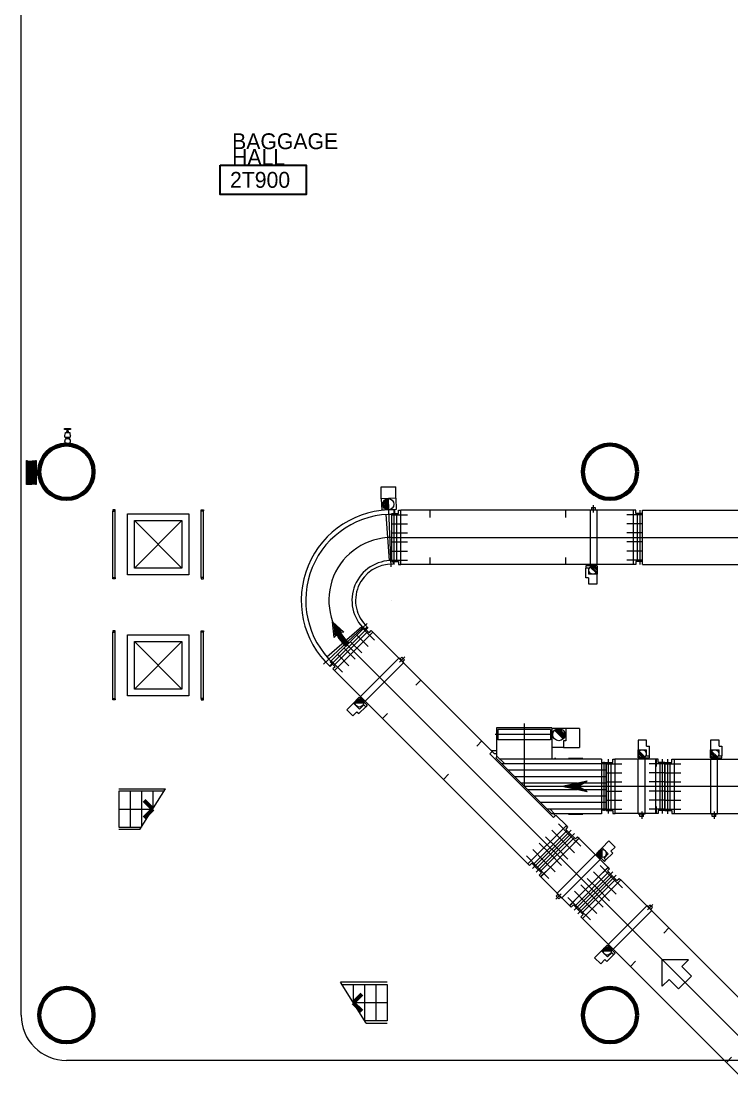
# Model space of a CAD drawing. Header units: metres. Extents: x 1807 to 3745, y 842 to 1968.
# Drawn here: x 3449 to 3464.69, y 1402.55 to 1425.95 of the extents above; entities that cross this region are included whole.
import ezdxf
from ezdxf.enums import TextEntityAlignment as Align

# ---------------------------------------------------------------- set-up
doc = ezdxf.new("R2010")
doc.units = ezdxf.units.M
doc.header["$MEASUREMENT"] = 0
doc.linetypes.add('DGN1', pattern=[7.299439, 0, -7.299439])
for name, color, linetype, lineweight in [('Level 1', 7, 'Continuous', 0), ('Level 31', 7, 'Continuous', 0), ('Level 33', 7, 'Continuous', 0), ('TRIRIGA DOOR BOX', 7, 'Continuous', 0)]:
    doc.layers.add(name, color=color, linetype=linetype, lineweight=lineweight)
doc.styles.add('Style-CHAR_FAST_FONT', font='CHAR_FAST_FONT.shx', dxfattribs={"height": 0.2})

msp = doc.modelspace()

# ---------------------------------------------------------------- linework, layer by layer
at = {"layer": 'Level 1', "color": 7, "linetype": 'Continuous', "lineweight": 0}
for p, q in [((3449, 1404), (3449, 1440)), ((3449.956, 1416.934), (3449.956, 1416.954)), ((3449.956, 1416.954), (3450.091, 1416.954)), ((3450.091, 1416.934), (3449.956, 1416.934)), ((3449.976, 1416.857), (3449.976, 1416.867)), ((3449.976, 1416.867), (3450.071, 1416.867)), ((3450.071, 1416.857), (3449.976, 1416.857)), ((3450.001, 1416.867), (3450.001, 1416.876)), ((3450.046, 1416.867), (3450.001, 1416.867)), ((3450.016, 1416.899), (3450.012, 1416.899)), ((3450.013, 1416.879), (3450.013, 1416.867)), ((3450.016, 1416.899), (3450.016, 1416.934)), ((3450.016, 1416.934), (3450.031, 1416.934)), ((3450.031, 1416.899), (3450.016, 1416.899)), ((3450.031, 1416.934), (3450.031, 1416.899)), ((3450.036, 1416.899), (3450.031, 1416.899)), ((3450.034, 1416.879), (3450.034, 1416.867)), ((3450.046, 1416.879), (3450.046, 1416.867)), ((3450.071, 1416.867), (3450.071, 1416.857)), ((3450.091, 1416.954), (3450.091, 1416.934)), ((3449.976, 1416.757), (3449.976, 1416.742)), ((3449.985, 1416.739), (3449.985, 1416.723)), ((3450.005, 1416.757), (3450.005, 1416.742)), ((3450.042, 1416.757), (3450.042, 1416.742)), ((3450.062, 1416.723), (3450.062, 1416.739)), ((3450.07, 1416.742), (3450.071, 1416.742)), ((3450.071, 1416.742), (3450.071, 1416.757)), ((3449.13, 1415.736), (3449.13, 1416.226)), ((3449.149, 1415.736), (3449.149, 1416.226)), ((3449.167, 1415.736), (3449.167, 1416.226)), ((3449.186, 1415.736), (3449.186, 1416.226)), ((3449.204, 1415.736), (3449.204, 1416.226)), ((3449.223, 1415.736), (3449.223, 1416.226)), ((3449.241, 1415.739), (3449.241, 1416.226)), ((3449.241, 1415.739), (3449.241, 1416.226)), ((3449.26, 1415.736), (3449.26, 1416.226)), ((3449.278, 1415.736), (3449.278, 1416.226)), ((3449.297, 1415.736), (3449.297, 1416.226)), ((3449.316, 1415.736), (3449.316, 1416.226)), ((3457.271, 1415.416), (3456.951, 1415.402)), ((3457.271, 1415.416), (3457.282, 1415.166)), ((3456.951, 1415.402), (3456.962, 1415.152)), ((3457.003, 1415.354), (3457.009, 1415.204)), ((3457.027, 1415.38), (3457.036, 1415.18)), ((3457.051, 1415.396), (3457.061, 1415.167)), ((3457.076, 1415.405), (3457.087, 1415.16)), ((3457.101, 1415.408), (3457.112, 1415.159)), ((3461.595, 1415.21), (3461.675, 1415.21)), ((3461.595, 1415.21), (3461.595, 1415.16)), ((3461.675, 1415.21), (3461.675, 1415.16)), ((3457.282, 1415.166), (3456.962, 1415.152)), ((3457.183, 1414.02), (3457.183, 1415.08)), ((3457.183, 1415.08), (3457.333, 1415.08)), ((3457.183, 1414.04), (3457.183, 1415.06)), ((3457.183, 1415.05), (3457.533, 1415.05)), ((3457.253, 1415.059), (3457.253, 1415.159)), ((3457.333, 1415.15), (3457.383, 1415.15)), ((3457.333, 1415.08), (3457.333, 1415.15)), ((3462.52, 1415.15), (3457.383, 1415.15)), ((3458.02, 1415.15), (3458.02, 1414.99)), ((3461.02, 1415.15), (3461.02, 1414.99)), ((3461.56, 1415.16), (3461.71, 1415.16)), ((3462.72, 1415.05), (3462.37, 1415.05)), ((3462.57, 1415.15), (3462.52, 1415.15)), ((3462.57, 1415.08), (3462.57, 1415.15)), ((3462.72, 1415.08), (3462.57, 1415.08)), ((3462.72, 1413.95), (3462.72, 1415.15)), ((3462.72, 1415.15), (3473.72, 1415.15)), ((3462.72, 1414.02), (3462.72, 1415.08)), ((3451.5, 1413.875), (3452.55, 1414.925)), ((3452.55, 1413.875), (3451.5, 1414.925)), ((3457.183, 1414.85), (3457.533, 1414.85)), ((3462.72, 1414.85), (3462.37, 1414.85)), ((3457.182, 1414.551), (3457.184, 1414.549)), ((3457.184, 1414.551), (3457.182, 1414.549)), ((3457.182, 1414.549), (3457.184, 1414.551)), ((3457.182, 1414.551), (3457.184, 1414.549)), ((3457.183, 1414.65), (3457.533, 1414.65)), ((3457.382, 1414.549), (3457.384, 1414.551)), ((3457.382, 1414.551), (3457.384, 1414.549)), ((3457.921, 1414.551), (3457.919, 1414.549)), ((3457.921, 1414.549), (3457.919, 1414.551)), ((3458.021, 1414.551), (3458.019, 1414.549)), ((3458.021, 1414.549), (3458.019, 1414.551)), ((3460.921, 1414.551), (3460.919, 1414.549)), ((3460.921, 1414.549), (3460.919, 1414.551)), ((3461.021, 1414.551), (3461.019, 1414.549)), ((3461.021, 1414.549), (3461.019, 1414.551)), ((3461.021, 1414.549), (3461.019, 1414.551)), ((3461.021, 1414.551), (3461.019, 1414.549)), ((3462.72, 1414.65), (3462.37, 1414.65)), ((3462.521, 1414.549), (3462.519, 1414.551)), ((3462.521, 1414.551), (3462.519, 1414.549)), ((3462.521, 1414.549), (3462.519, 1414.551)), ((3462.521, 1414.551), (3462.519, 1414.549)), ((3462.721, 1414.549), (3462.719, 1414.551)), ((3462.721, 1414.551), (3462.719, 1414.549)), ((3457.183, 1414.45), (3457.533, 1414.45)), ((3457.183, 1414.25), (3457.533, 1414.25)), ((3462.72, 1414.45), (3462.37, 1414.45)), ((3462.72, 1414.25), (3462.37, 1414.25)), ((3457.183, 1414.05), (3457.533, 1414.05)), ((3457.183, 1414.02), (3457.333, 1414.02)), ((3457.212, 1414.04), (3457.212, 1413.959)), ((3457.333, 1414.02), (3457.333, 1413.95)), ((3458.02, 1414.11), (3458.02, 1413.95)), ((3461.02, 1414.11), (3461.02, 1413.95)), ((3462.72, 1414.05), (3462.37, 1414.05)), ((3462.72, 1414.02), (3462.57, 1414.02)), ((3462.57, 1414.02), (3462.57, 1413.95)), ((3457.333, 1413.95), (3457.383, 1413.95)), ((3462.52, 1413.95), (3457.383, 1413.95)), ((3461.715, 1413.92), (3461.465, 1413.92)), ((3461.465, 1413.92), (3461.465, 1413.87)), ((3461.525, 1413.87), (3461.465, 1413.87)), ((3461.525, 1413.87), (3461.525, 1413.738)), ((3461.56, 1413.94), (3461.71, 1413.94)), ((3461.692, 1413.768), (3461.563, 1413.897)), ((3461.706, 1413.789), (3461.585, 1413.911)), ((3461.595, 1413.94), (3461.595, 1413.92)), ((3461.714, 1413.817), (3461.612, 1413.919)), ((3461.711, 1413.855), (3461.65, 1413.916)), ((3461.675, 1413.94), (3461.675, 1413.92)), ((3461.715, 1413.92), (3461.715, 1413.738)), ((3462.57, 1413.95), (3462.52, 1413.95)), ((3462.72, 1413.95), (3473.72, 1413.95)), ((3461.715, 1413.738), (3461.525, 1413.738)), ((3457.181, 1413.16), (3457.184, 1413.16)), ((3457.182, 1413.161), (3457.184, 1413.159)), ((3457.184, 1413.161), (3457.182, 1413.159)), ((3457.183, 1413.161), (3457.183, 1413.159)), ((3456.126, 1412.456), (3455.877, 1412.683)), ((3455.912, 1412.344), (3455.877, 1412.683)), ((3455.825, 1411.802), (3456.575, 1412.552)), ((3455.839, 1411.817), (3456.561, 1412.538)), ((3455.912, 1412.344), (3455.959, 1412.402)), ((3456.126, 1412.456), (3456.045, 1412.453)), ((3456.412, 1412.389), (3456.66, 1412.142)), ((3456.554, 1412.531), (3456.801, 1412.283)), ((3456.575, 1412.552), (3456.681, 1412.446)), ((3456.581, 1412.518), (3456.638, 1412.574)), ((3456.681, 1412.446), (3456.73, 1412.495)), ((3456.73, 1412.495), (3456.766, 1412.46)), ((3456.766, 1412.46), (3459.401, 1409.824)), ((3451.5, 1411.2), (3452.55, 1412.25)), ((3452.55, 1411.2), (3451.5, 1412.25)), ((3456.235, 1412.212), (3456.165, 1412.142)), ((3456.198, 1412.177), (3456.201, 1412.177)), ((3456.198, 1412.177), (3456.201, 1412.177)), ((3456.2, 1412.179), (3456.2, 1412.176)), ((3456.2, 1412.179), (3456.2, 1412.176)), ((3456.271, 1412.248), (3456.518, 1412)), ((3455.988, 1411.965), (3456.235, 1411.718)), ((3456.129, 1412.106), (3456.377, 1411.859)), ((3456.34, 1412.036), (3456.343, 1412.036)), ((3456.34, 1412.036), (3456.343, 1412.036)), ((3456.341, 1412.037), (3456.341, 1412.034)), ((3456.341, 1412.037), (3456.341, 1412.034)), ((3457.406, 1411.905), (3457.37, 1411.87)), ((3457.462, 1411.848), (3457.406, 1411.905)), ((3455.819, 1411.697), (3455.89, 1411.768)), ((3455.825, 1411.802), (3455.931, 1411.696)), ((3455.846, 1411.824), (3456.094, 1411.576)), ((3455.931, 1411.696), (3455.882, 1411.647)), ((3457.452, 1411.788), (3457.345, 1411.894)), ((3457.462, 1411.848), (3457.427, 1411.813)), ((3455.882, 1411.647), (3455.917, 1411.611)), ((3455.917, 1411.611), (3460.189, 1407.339)), ((3457.713, 1411.286), (3457.826, 1411.399)), ((3456.465, 1411.021), (3456.336, 1410.892)), ((3456.422, 1410.972), (3456.509, 1410.972)), ((3456.465, 1411.021), (3456.642, 1410.844)), ((3456.589, 1410.926), (3456.483, 1411.032)), ((3456.508, 1411.007), (3456.493, 1410.993)), ((3457.401, 1410.975), (3457.404, 1410.975)), ((3457.401, 1410.975), (3457.404, 1410.975)), ((3457.402, 1410.977), (3457.402, 1410.974)), ((3457.402, 1410.977), (3457.402, 1410.974)), ((3456.336, 1410.892), (3456.471, 1410.758)), ((3456.374, 1410.897), (3456.556, 1410.897)), ((3456.379, 1410.922), (3456.551, 1410.922)), ((3456.393, 1410.947), (3456.538, 1410.947)), ((3456.564, 1410.851), (3456.471, 1410.758)), ((3456.564, 1410.95), (3456.55, 1410.936)), ((3456.564, 1410.851), (3456.607, 1410.809)), ((3456.642, 1410.844), (3456.607, 1410.809)), ((3457.471, 1410.904), (3457.474, 1410.904)), ((3457.473, 1410.906), (3457.473, 1410.903)), ((3456.978, 1410.551), (3457.091, 1410.664)), ((3459.492, 1410.345), (3459.492, 1409.694)), ((3460.716, 1410.345), (3459.492, 1410.345)), ((3460.716, 1410.345), (3460.716, 1409.651)), ((3461.026, 1410.329), (3460.716, 1410.329)), ((3460.775, 1410.29), (3460.966, 1410.099)), ((3460.795, 1410.306), (3460.982, 1410.119)), ((3460.817, 1410.319), (3460.995, 1410.141)), ((3460.844, 1410.327), (3461.003, 1410.168)), ((3460.877, 1410.33), (3461.006, 1410.201)), ((3461.026, 1410.329), (3461.026, 1410.06)), ((3459.058, 1409.942), (3459.171, 1410.055)), ((3460.976, 1410.06), (3460.976, 1409.913)), ((3461.026, 1410.06), (3460.976, 1410.06)), ((3459.401, 1409.824), (3459.345, 1409.768)), ((3459.374, 1409.852), (3459.444, 1409.781)), ((3459.384, 1409.842), (3459.492, 1409.842)), ((3460.976, 1409.913), (3460.716, 1409.913)), ((3462.62, 1409.862), (3462.81, 1409.862)), ((3462.62, 1409.68), (3462.62, 1409.862)), ((3462.629, 1409.811), (3462.75, 1409.689)), ((3462.643, 1409.832), (3462.771, 1409.703)), ((3462.81, 1409.73), (3462.81, 1409.862)), ((3464.22, 1409.862), (3464.41, 1409.862)), ((3464.22, 1409.68), (3464.22, 1409.862)), ((3464.229, 1409.811), (3464.35, 1409.689)), ((3464.243, 1409.832), (3464.371, 1409.703)), ((3464.41, 1409.73), (3464.41, 1409.862)), ((3458.745, 1409.63), (3458.748, 1409.63)), ((3458.747, 1409.632), (3458.747, 1409.629)), ((3460.751, 1408.362), (3459.345, 1409.768)), ((3459.444, 1409.781), (3459.492, 1409.781)), ((3459.483, 1409.686), (3459.512, 1409.714)), ((3460.72, 1408.449), (3459.483, 1409.686)), ((3459.676, 1409.55), (3459.512, 1409.714)), ((3460.716, 1409.651), (3459.575, 1409.651)), ((3461.815, 1409.651), (3460.716, 1409.651)), ((3460.791, 1409.651), (3460.791, 1409.686)), ((3460.794, 1409.651), (3460.794, 1409.686)), ((3461.815, 1409.651), (3461.815, 1409.55)), ((3461.915, 1409.575), (3461.815, 1409.575)), ((3461.915, 1408.52), (3461.915, 1409.58)), ((3461.915, 1409.58), (3462.065, 1409.58)), ((3461.915, 1409.575), (3461.915, 1408.525)), ((3462.065, 1409.65), (3462.115, 1409.65)), ((3462.065, 1409.58), (3462.065, 1409.65)), ((3463.021, 1409.65), (3462.109, 1409.65)), ((3462.109, 1409.65), (3462.109, 1409.49)), ((3462.62, 1409.68), (3462.87, 1409.68)), ((3462.621, 1409.783), (3462.723, 1409.681)), ((3462.623, 1409.745), (3462.685, 1409.684)), ((3462.775, 1409.66), (3462.625, 1409.66)), ((3462.66, 1409.66), (3462.66, 1409.68)), ((3462.74, 1409.66), (3462.74, 1409.68)), ((3462.81, 1409.73), (3462.87, 1409.73)), ((3462.87, 1409.68), (3462.87, 1409.73)), ((3463.065, 1409.65), (3463.015, 1409.65)), ((3463.021, 1409.65), (3463.021, 1409.49)), ((3463.065, 1409.58), (3463.065, 1409.65)), ((3463.215, 1409.58), (3463.065, 1409.58)), ((3463.215, 1408.52), (3463.215, 1409.58)), ((3463.215, 1409.58), (3463.215, 1408.52)), ((3463.215, 1409.58), (3463.365, 1409.58)), ((3463.365, 1409.65), (3463.415, 1409.65)), ((3463.365, 1409.58), (3463.365, 1409.65)), ((3463.415, 1409.65), (3465.915, 1409.65)), ((3464.22, 1409.68), (3464.47, 1409.68)), ((3464.221, 1409.783), (3464.323, 1409.681)), ((3464.223, 1409.745), (3464.285, 1409.684)), ((3464.375, 1409.66), (3464.225, 1409.66)), ((3464.26, 1409.66), (3464.26, 1409.68)), ((3464.34, 1409.66), (3464.34, 1409.68)), ((3464.41, 1409.73), (3464.47, 1409.73)), ((3464.47, 1409.68), (3464.47, 1409.73)), ((3458.816, 1409.56), (3458.819, 1409.56)), ((3458.817, 1409.561), (3458.817, 1409.558)), ((3461.915, 1409.55), (3459.619, 1409.55)), ((3461.915, 1409.407), (3459.762, 1409.407)), ((3461.915, 1409.55), (3462.265, 1409.55)), ((3461.915, 1409.35), (3462.265, 1409.35)), ((3463.215, 1409.55), (3462.865, 1409.55)), ((3463.215, 1409.35), (3462.865, 1409.35)), ((3463.215, 1409.55), (3463.565, 1409.55)), ((3463.215, 1409.35), (3463.565, 1409.35)), ((3458.322, 1409.206), (3458.436, 1409.319)), ((3461.915, 1409.264), (3459.905, 1409.264)), ((3461.273, 1409.121), (3460.048, 1409.121)), ((3461.493, 1409.168), (3460.942, 1409.05)), ((3461.413, 1409.136), (3461.013, 1409.05)), ((3461.333, 1409.103), (3461.085, 1409.05)), ((3461.333, 1409.103), (3461.248, 1409.05)), ((3461.413, 1409.136), (3461.277, 1409.05)), ((3461.493, 1409.168), (3461.305, 1409.05)), ((3461.915, 1409.121), (3461.418, 1409.121)), ((3461.915, 1409.15), (3462.265, 1409.15)), ((3463.215, 1409.15), (3462.865, 1409.15)), ((3463.215, 1409.15), (3463.565, 1409.15)), ((3460.103, 1409.049), (3460.105, 1409.051)), ((3460.103, 1409.051), (3460.105, 1409.049)), ((3461.276, 1408.978), (3460.191, 1408.978)), ((3461.493, 1408.932), (3460.942, 1409.05)), ((3461.413, 1408.964), (3461.013, 1409.05)), ((3461.333, 1408.997), (3461.085, 1409.05)), ((3461.254, 1409.071), (3461.156, 1409.05)), ((3461.254, 1409.029), (3461.156, 1409.05)), ((3461.254, 1409.071), (3461.22, 1409.05)), ((3461.254, 1409.029), (3461.22, 1409.05)), ((3461.333, 1408.997), (3461.248, 1409.05)), ((3461.413, 1408.964), (3461.277, 1409.05)), ((3461.493, 1408.932), (3461.305, 1409.05)), ((3461.915, 1408.978), (3461.419, 1408.978)), ((3461.914, 1409.049), (3461.916, 1409.051)), ((3461.914, 1409.051), (3461.916, 1409.049)), ((3461.914, 1409.049), (3461.916, 1409.051)), ((3461.914, 1409.051), (3461.916, 1409.049)), ((3461.914, 1409.051), (3461.916, 1409.049)), ((3461.914, 1409.049), (3461.916, 1409.051)), ((3461.915, 1408.95), (3462.265, 1408.95)), ((3462.114, 1409.049), (3462.116, 1409.051)), ((3462.114, 1409.051), (3462.116, 1409.049)), ((3463.215, 1408.95), (3462.865, 1408.95)), ((3463.016, 1409.049), (3463.014, 1409.051)), ((3463.016, 1409.051), (3463.014, 1409.049)), ((3463.216, 1409.049), (3463.214, 1409.051)), ((3463.216, 1409.051), (3463.214, 1409.049)), ((3463.214, 1409.051), (3463.216, 1409.049)), ((3463.214, 1409.049), (3463.216, 1409.051)), ((3463.214, 1409.051), (3463.216, 1409.049)), ((3463.214, 1409.049), (3463.216, 1409.051)), ((3463.215, 1408.95), (3463.565, 1408.95)), ((3463.414, 1409.051), (3463.416, 1409.049)), ((3463.414, 1409.049), (3463.416, 1409.051)), ((3463.414, 1409.051), (3463.416, 1409.049)), ((3463.414, 1409.049), (3463.416, 1409.051)), ((3461.915, 1408.835), (3460.333, 1408.835)), ((3461.915, 1408.693), (3460.476, 1408.693)), ((3461.915, 1408.75), (3462.265, 1408.75)), ((3463.215, 1408.75), (3462.865, 1408.75)), ((3463.215, 1408.75), (3463.565, 1408.75)), ((3451.155, 1408.55), (3451.905, 1408.55)), ((3461.915, 1408.55), (3460.619, 1408.55)), ((3460.776, 1408.449), (3460.676, 1408.55)), ((3461.815, 1408.449), (3460.72, 1408.449)), ((3460.742, 1408.445), (3460.742, 1408.449)), ((3460.773, 1408.445), (3460.742, 1408.445)), ((3460.807, 1408.418), (3460.751, 1408.362)), ((3460.773, 1408.414), (3460.773, 1408.445)), ((3460.777, 1408.414), (3460.773, 1408.414)), ((3460.777, 1408.414), (3460.777, 1408.449)), ((3460.807, 1408.418), (3461.038, 1408.188)), ((3461.815, 1408.55), (3461.815, 1408.449)), ((3461.915, 1408.525), (3461.815, 1408.525)), ((3461.915, 1408.55), (3462.265, 1408.55)), ((3461.915, 1408.52), (3462.065, 1408.52)), ((3462.065, 1408.52), (3462.065, 1408.45)), ((3462.065, 1408.45), (3462.115, 1408.45)), ((3462.109, 1408.61), (3462.109, 1408.45)), ((3463.021, 1408.45), (3462.109, 1408.45)), ((3462.775, 1408.44), (3462.625, 1408.44)), ((3462.66, 1408.39), (3462.66, 1408.44)), ((3462.74, 1408.39), (3462.74, 1408.44)), ((3463.215, 1408.55), (3462.865, 1408.55)), ((3463.065, 1408.45), (3463.015, 1408.45)), ((3463.021, 1408.61), (3463.021, 1408.45)), ((3463.215, 1408.52), (3463.065, 1408.52)), ((3463.065, 1408.52), (3463.065, 1408.45)), ((3463.215, 1408.55), (3463.565, 1408.55)), ((3463.215, 1408.52), (3463.365, 1408.52)), ((3463.365, 1408.52), (3463.365, 1408.45)), ((3463.365, 1408.45), (3463.415, 1408.45)), ((3463.415, 1408.45), (3465.915, 1408.45)), ((3464.375, 1408.44), (3464.225, 1408.44)), ((3464.26, 1408.39), (3464.26, 1408.44)), ((3464.34, 1408.39), (3464.34, 1408.44)), ((3461.108, 1407.976), (3460.861, 1408.223)), ((3461.073, 1408.153), (3461.038, 1408.188)), ((3462.74, 1408.39), (3462.66, 1408.39)), ((3464.34, 1408.39), (3464.26, 1408.39)), ((3461.13, 1407.997), (3460.38, 1407.247)), ((3460.38, 1407.247), (3461.13, 1407.997)), ((3460.826, 1407.693), (3460.578, 1407.94)), ((3460.967, 1407.834), (3460.719, 1408.082)), ((3461.024, 1408.103), (3461.073, 1408.153)), ((3461.13, 1407.997), (3461.024, 1408.103)), ((3461.108, 1407.976), (3461.356, 1407.728)), ((3461.13, 1407.997), (3461.236, 1407.891)), ((3461.236, 1407.891), (3461.285, 1407.94)), ((3461.285, 1407.94), (3461.321, 1407.905)), ((3460.684, 1407.552), (3460.437, 1407.799)), ((3460.615, 1407.764), (3460.612, 1407.764)), ((3460.613, 1407.762), (3460.613, 1407.765)), ((3460.826, 1407.693), (3461.073, 1407.445)), ((3460.967, 1407.834), (3461.214, 1407.587)), ((3461.316, 1407.909), (3461.203, 1407.796)), ((3461.961, 1407.264), (3461.316, 1407.909)), ((3461.699, 1407.569), (3461.828, 1407.698)), ((3461.828, 1407.698), (3461.962, 1407.564)), ((3460.401, 1407.269), (3460.154, 1407.516)), ((3460.543, 1407.41), (3460.295, 1407.658)), ((3460.684, 1407.552), (3460.932, 1407.304)), ((3460.756, 1407.622), (3460.753, 1407.622)), ((3460.753, 1407.622), (3460.756, 1407.622)), ((3460.753, 1407.622), (3460.756, 1407.622)), ((3460.755, 1407.621), (3460.755, 1407.624)), ((3460.755, 1407.624), (3460.755, 1407.621)), ((3460.755, 1407.624), (3460.755, 1407.621)), ((3460.895, 1407.481), (3460.898, 1407.481)), ((3460.896, 1407.482), (3460.896, 1407.479)), ((3461.794, 1407.445), (3461.688, 1407.552)), ((3461.699, 1407.569), (3461.876, 1407.392)), ((3461.713, 1407.527), (3461.727, 1407.541)), ((3461.748, 1407.613), (3461.748, 1407.526)), ((3461.77, 1407.47), (3461.784, 1407.484)), ((3461.773, 1407.642), (3461.773, 1407.497)), ((3461.798, 1407.655), (3461.798, 1407.483)), ((3461.823, 1407.66), (3461.823, 1407.478)), ((3461.869, 1407.47), (3461.962, 1407.564)), ((3461.869, 1407.47), (3461.911, 1407.428)), ((3460.224, 1407.304), (3460.189, 1407.339)), ((3460.274, 1407.354), (3460.224, 1407.304)), ((3460.38, 1407.247), (3460.274, 1407.354)), ((3460.38, 1407.247), (3460.486, 1407.141)), ((3460.401, 1407.269), (3460.649, 1407.021)), ((3460.543, 1407.41), (3460.79, 1407.163)), ((3462.028, 1407.057), (3461.78, 1407.304)), ((3461.961, 1407.264), (3461.848, 1407.151)), ((3461.876, 1407.392), (3461.911, 1407.428)), ((3461.943, 1407.184), (3461.992, 1407.233)), ((3461.992, 1407.233), (3461.957, 1407.269)), ((3460.486, 1407.141), (3460.437, 1407.092)), ((3460.437, 1407.092), (3460.472, 1407.057)), ((3460.581, 1407.174), (3460.468, 1407.061)), ((3461.113, 1406.416), (3460.468, 1407.061)), ((3461.299, 1406.328), (3462.049, 1407.078)), ((3461.299, 1406.328), (3462.049, 1407.078)), ((3461.745, 1406.774), (3461.497, 1407.021)), ((3461.886, 1406.915), (3461.639, 1407.163)), ((3462.049, 1407.078), (3461.943, 1407.184)), ((3462.028, 1407.057), (3462.275, 1406.809)), ((3462.049, 1407.078), (3462.155, 1406.972)), ((3462.155, 1406.972), (3462.204, 1407.021)), ((3462.204, 1407.021), (3462.24, 1406.986)), ((3461.603, 1406.632), (3461.356, 1406.88)), ((3461.534, 1406.844), (3461.531, 1406.844)), ((3461.533, 1406.843), (3461.533, 1406.846)), ((3461.745, 1406.774), (3461.992, 1406.526)), ((3461.886, 1406.915), (3462.134, 1406.668)), ((3462.24, 1406.986), (3465.828, 1403.398)), ((3460.815, 1406.629), (3460.85, 1406.664)), ((3460.872, 1406.572), (3460.815, 1406.629)), ((3460.932, 1406.583), (3460.826, 1406.689)), ((3460.872, 1406.572), (3460.907, 1406.608)), ((3461.321, 1406.349), (3461.073, 1406.597)), ((3461.226, 1406.529), (3461.113, 1406.416)), ((3461.462, 1406.491), (3461.214, 1406.738)), ((3461.603, 1406.632), (3461.851, 1406.385)), ((3461.673, 1406.703), (3461.676, 1406.703)), ((3461.676, 1406.703), (3461.673, 1406.703)), ((3461.673, 1406.703), (3461.676, 1406.703)), ((3461.674, 1406.705), (3461.674, 1406.702)), ((3461.674, 1406.702), (3461.674, 1406.705)), ((3461.674, 1406.705), (3461.674, 1406.702)), ((3461.814, 1406.562), (3461.817, 1406.562)), ((3461.814, 1406.562), (3461.817, 1406.562)), ((3461.815, 1406.563), (3461.815, 1406.56)), ((3461.815, 1406.563), (3461.815, 1406.56)), ((3461.144, 1406.385), (3461.108, 1406.42)), ((3461.193, 1406.434), (3461.144, 1406.385)), ((3461.299, 1406.328), (3461.193, 1406.434)), ((3461.299, 1406.328), (3461.405, 1406.222)), ((3461.321, 1406.349), (3461.568, 1406.102)), ((3461.462, 1406.491), (3461.709, 1406.243)), ((3462.926, 1406.314), (3462.82, 1406.42)), ((3462.88, 1406.431), (3462.844, 1406.395)), ((3462.936, 1406.374), (3462.88, 1406.431)), ((3462.936, 1406.374), (3462.901, 1406.339)), ((3461.405, 1406.222), (3461.356, 1406.173)), ((3461.356, 1406.173), (3461.391, 1406.137)), ((3461.391, 1406.137), (3464.979, 1402.549)), ((3463.187, 1405.812), (3463.3, 1405.925)), ((3461.939, 1405.547), (3461.811, 1405.418)), ((3461.811, 1405.418), (3461.945, 1405.284)), ((3461.848, 1405.423), (3462.03, 1405.423)), ((3461.853, 1405.448), (3462.025, 1405.448)), ((3461.867, 1405.473), (3462.012, 1405.473)), ((3461.896, 1405.498), (3461.983, 1405.498)), ((3461.939, 1405.547), (3462.116, 1405.37)), ((3462.038, 1405.377), (3461.945, 1405.284)), ((3462.063, 1405.451), (3461.957, 1405.558)), ((3461.982, 1405.533), (3461.968, 1405.519)), ((3462.038, 1405.476), (3462.024, 1405.462)), ((3462.038, 1405.377), (3462.081, 1405.335)), ((3462.116, 1405.37), (3462.081, 1405.335)), ((3462.875, 1405.501), (3462.878, 1405.501)), ((3462.875, 1405.501), (3462.878, 1405.501)), ((3462.876, 1405.502), (3462.876, 1405.499)), ((3462.876, 1405.502), (3462.876, 1405.499)), ((3462.945, 1405.43), (3462.948, 1405.43)), ((3462.947, 1405.432), (3462.947, 1405.429)), ((3462.452, 1405.077), (3462.565, 1405.19)), ((3463.157, 1405.222), (3463.154, 1405.222)), ((3463.155, 1405.22), (3463.155, 1405.223)), ((3463.155, 1404.642), (3463.155, 1405.222)), ((3463.735, 1405.222), (3463.155, 1405.222)), ((3463.735, 1405.222), (3463.587, 1405.073)), ((3463.408, 1404.971), (3463.405, 1404.971)), ((3463.406, 1404.969), (3463.406, 1404.972)), ((3463.799, 1404.861), (3463.587, 1405.073)), ((3463.304, 1404.79), (3463.155, 1404.642)), ((3463.516, 1404.578), (3463.304, 1404.79)), ((3463.799, 1404.861), (3463.516, 1404.578)), ((3457.083, 1404.275), (3456.333, 1404.275)), ((3464.573, 1402.955), (3464.686, 1403.068)), ((3474, 1403), (3450, 1403))]:
    msp.add_line(p, q, dxfattribs=at)
at = {"layer": 'Level 1', "color": 7, "linetype": 'Continuous', "lineweight": 13}
for p, q in [((3449.114, 1415.716), (3449.114, 1416.246)), ((3449.114, 1416.246), (3449.129, 1416.246)), ((3449.129, 1416.246), (3449.129, 1415.716)), ((3449.319, 1415.716), (3449.319, 1416.246)), ((3449.319, 1416.246), (3449.333, 1416.246)), ((3449.333, 1416.246), (3449.333, 1415.716)), ((3449.129, 1415.716), (3449.114, 1415.716)), ((3449.333, 1415.716), (3449.319, 1415.716)), ((3451.075, 1415.162), (3451.025, 1415.162)), ((3451.025, 1415.162), (3451.025, 1415.138)), ((3451.025, 1415.138), (3451.075, 1415.138)), ((3451.025, 1413.668), (3451.025, 1415.132)), ((3451.025, 1415.132), (3451.075, 1415.132)), ((3451.075, 1415.138), (3451.075, 1415.162)), ((3451.075, 1413.668), (3451.075, 1415.132)), ((3451.35, 1415.075), (3452.7, 1415.075)), ((3451.35, 1413.725), (3451.35, 1415.075)), ((3452.7, 1415.075), (3452.7, 1413.725)), ((3452.975, 1415.138), (3452.975, 1415.162)), ((3452.975, 1415.162), (3453.025, 1415.162)), ((3453.025, 1415.138), (3452.975, 1415.138)), ((3452.975, 1413.668), (3452.975, 1415.132)), ((3453.025, 1415.132), (3452.975, 1415.132)), ((3453.025, 1415.162), (3453.025, 1415.138)), ((3453.025, 1413.668), (3453.025, 1415.132)), ((3451.5, 1414.925), (3452.55, 1414.925)), ((3451.5, 1413.875), (3451.5, 1414.925)), ((3452.55, 1414.925), (3452.55, 1413.875)), ((3452.55, 1413.875), (3451.5, 1413.875)), ((3451.025, 1413.668), (3451.075, 1413.668)), ((3451.025, 1413.662), (3451.075, 1413.662)), ((3451.025, 1413.638), (3451.025, 1413.662)), ((3451.075, 1413.638), (3451.025, 1413.638)), ((3451.075, 1413.662), (3451.075, 1413.638)), ((3452.7, 1413.725), (3451.35, 1413.725)), ((3453.025, 1413.668), (3452.975, 1413.668)), ((3453.025, 1413.662), (3452.975, 1413.662)), ((3452.975, 1413.662), (3452.975, 1413.638)), ((3452.975, 1413.638), (3453.025, 1413.638)), ((3453.025, 1413.638), (3453.025, 1413.662)), ((3451.075, 1412.487), (3451.025, 1412.487)), ((3451.025, 1412.487), (3451.025, 1412.463)), ((3451.025, 1412.463), (3451.075, 1412.463)), ((3451.025, 1410.993), (3451.025, 1412.457)), ((3451.025, 1412.457), (3451.075, 1412.457)), ((3451.075, 1412.463), (3451.075, 1412.487)), ((3451.075, 1410.993), (3451.075, 1412.457)), ((3451.35, 1412.4), (3452.7, 1412.4)), ((3451.35, 1411.05), (3451.35, 1412.4)), ((3452.7, 1412.4), (3452.7, 1411.05)), ((3452.975, 1412.463), (3452.975, 1412.487)), ((3452.975, 1412.487), (3453.025, 1412.487)), ((3453.025, 1412.463), (3452.975, 1412.463)), ((3452.975, 1410.993), (3452.975, 1412.457)), ((3453.025, 1412.457), (3452.975, 1412.457)), ((3453.025, 1412.487), (3453.025, 1412.463)), ((3453.025, 1410.993), (3453.025, 1412.457)), ((3451.5, 1412.25), (3452.55, 1412.25)), ((3451.5, 1411.2), (3451.5, 1412.25)), ((3452.55, 1412.25), (3452.55, 1411.2)), ((3451.025, 1410.993), (3451.075, 1410.993)), ((3451.025, 1410.987), (3451.075, 1410.987)), ((3451.025, 1410.963), (3451.025, 1410.987)), ((3451.075, 1410.987), (3451.075, 1410.963)), ((3452.7, 1411.05), (3451.35, 1411.05)), ((3452.55, 1411.2), (3451.5, 1411.2)), ((3453.025, 1410.993), (3452.975, 1410.993)), ((3453.025, 1410.987), (3452.975, 1410.987)), ((3452.975, 1410.987), (3452.975, 1410.963)), ((3453.025, 1410.963), (3453.025, 1410.987)), ((3451.075, 1410.963), (3451.025, 1410.963)), ((3452.975, 1410.963), (3453.025, 1410.963)), ((3451.155, 1409), (3452.186, 1409)), ((3451.155, 1408.95), (3451.155, 1408.15)), ((3452.155, 1408.95), (3451.155, 1408.95)), ((3451.405, 1408.95), (3451.405, 1408.15)), ((3451.623, 1408.1), (3452.186, 1409)), ((3451.655, 1408.95), (3451.655, 1408.15)), ((3451.905, 1408.95), (3451.905, 1408.55)), ((3451.155, 1408.15), (3451.655, 1408.15)), ((3451.623, 1408.1), (3451.155, 1408.1)), ((3456.614, 1403.825), (3456.052, 1404.725)), ((3457.083, 1404.725), (3456.052, 1404.725)), ((3456.083, 1404.675), (3457.083, 1404.675)), ((3456.333, 1404.675), (3456.333, 1404.275)), ((3456.583, 1404.675), (3456.583, 1403.875)), ((3456.833, 1404.675), (3456.833, 1403.875)), ((3457.083, 1404.675), (3457.083, 1403.875)), ((3457.083, 1403.875), (3456.583, 1403.875)), ((3456.614, 1403.825), (3457.083, 1403.825))]:
    msp.add_line(p, q, dxfattribs=at)
at = {"layer": 'Level 1', "color": 7, "linetype": 'DGN1', "lineweight": 0}
for p, q in [((3449.339, 1416.029), (3449.132, 1416.029)), ((3449.339, 1415.933), (3449.132, 1415.933))]:
    msp.add_line(p, q, dxfattribs=at)
at = {"layer": 'Level 1', "color": 7, "linetype": 'Continuous', "lineweight": 30}
for p, q in [((3449.34, 1415.93), (3449.34, 1416.032)), ((3449.34, 1416.032), (3449.369, 1416.032)), ((3449.369, 1415.93), (3449.34, 1415.93)), ((3449.369, 1416.032), (3449.369, 1415.93))]:
    msp.add_line(p, q, dxfattribs=at)
at = {"layer": 'Level 1', "color": 7, "linetype": 'Continuous', "lineweight": 0, "ltscale": 4}
for p, q in [((3456.951, 1415.402), (3456.951, 1415.666)), ((3456.951, 1415.666), (3457.271, 1415.666)), ((3457.271, 1415.416), (3457.271, 1415.666)), ((3461.635, 1415.1), (3461.635, 1415.264)), ((3457.048, 1415.055), (3457.124, 1414.038)), ((3457.112, 1415.159), (3457.158, 1413.902)), ((3457.238, 1413.95), (3457.238, 1415.151)), ((3457.293, 1414.02), (3457.293, 1415.08)), ((3457.383, 1413.95), (3457.383, 1415.15)), ((3461.56, 1415.15), (3461.56, 1413.95)), ((3461.71, 1415.15), (3461.71, 1413.95)), ((3462.52, 1413.95), (3462.52, 1415.15)), ((3462.61, 1414.02), (3462.61, 1415.08)), ((3462.665, 1413.95), (3462.665, 1415.151)), ((3457.183, 1414.55), (3473.72, 1414.55)), ((3461.465, 1413.658), (3461.465, 1413.87)), ((3461.525, 1413.658), (3461.465, 1413.658)), ((3461.525, 1413.658), (3461.525, 1413.526)), ((3461.715, 1413.526), (3461.715, 1413.738)), ((3461.525, 1413.526), (3461.715, 1413.526)), ((3456.639, 1412.651), (3455.674, 1411.755)), ((3455.748, 1411.915), (3456.52, 1412.581)), ((3455.815, 1411.714), (3456.664, 1412.563)), ((3455.903, 1411.725), (3456.653, 1412.474)), ((3455.917, 1411.611), (3456.766, 1412.46)), ((3456.2, 1412.177), (3465.545, 1402.832)), ((3457.356, 1411.799), (3457.472, 1411.915)), ((3457.338, 1411.887), (3456.49, 1411.039)), ((3457.444, 1411.781), (3456.596, 1410.933)), ((3456.187, 1410.742), (3456.336, 1410.892)), ((3456.321, 1410.608), (3456.187, 1410.742)), ((3456.457, 1410.659), (3456.607, 1410.809)), ((3456.414, 1410.701), (3456.321, 1410.608)), ((3456.414, 1410.701), (3456.457, 1410.659)), ((3460.685, 1410.31), (3459.522, 1410.31)), ((3459.522, 1410.31), (3459.522, 1410.08)), ((3460.104, 1410.438), (3460.104, 1409.05)), ((3460.685, 1410.31), (3460.685, 1410.08)), ((3461.326, 1410.329), (3461.026, 1410.329)), ((3461.326, 1410.329), (3461.326, 1409.913)), ((3460.716, 1410.195), (3459.465, 1410.195)), ((3460.685, 1410.08), (3459.522, 1410.08)), ((3462.62, 1410.074), (3462.62, 1409.862)), ((3462.81, 1410.074), (3462.62, 1410.074)), ((3462.81, 1409.942), (3462.81, 1410.074)), ((3464.22, 1410.074), (3464.22, 1409.862)), ((3464.41, 1410.074), (3464.22, 1410.074)), ((3464.41, 1409.942), (3464.41, 1410.074)), ((3460.976, 1409.913), (3461.326, 1409.913)), ((3462.81, 1409.942), (3462.87, 1409.942)), ((3462.87, 1409.73), (3462.87, 1409.942)), ((3464.41, 1409.942), (3464.47, 1409.942)), ((3464.47, 1409.942), (3464.47, 1409.73)), ((3461.404, 1409.668), (3461.088, 1409.668)), ((3461.865, 1409.595), (3461.865, 1408.509)), ((3461.97, 1408.45), (3461.97, 1409.651)), ((3462.025, 1408.52), (3462.025, 1409.58)), ((3462.115, 1408.45), (3462.115, 1409.65)), ((3462.625, 1408.45), (3462.625, 1409.65)), ((3462.775, 1408.45), (3462.775, 1409.65)), ((3463.015, 1408.45), (3463.015, 1409.65)), ((3463.105, 1408.52), (3463.105, 1409.58)), ((3463.16, 1408.45), (3463.16, 1409.651)), ((3463.27, 1409.65), (3463.27, 1408.449)), ((3463.325, 1409.58), (3463.325, 1408.52)), ((3463.415, 1409.65), (3463.415, 1408.45)), ((3464.225, 1408.45), (3464.225, 1409.65)), ((3464.375, 1408.45), (3464.375, 1409.65)), ((3461.815, 1409.55), (3461.815, 1408.55)), ((3460.942, 1409.05), (3460.104, 1409.05)), ((3461.915, 1409.05), (3461.305, 1409.05)), ((3470.817, 1409.05), (3461.915, 1409.05)), ((3461.404, 1408.432), (3461.088, 1408.432)), ((3462.7, 1408.5), (3462.7, 1408.336)), ((3464.3, 1408.5), (3464.3, 1408.336)), ((3461.038, 1408.188), (3460.189, 1407.339)), ((3461.14, 1408.085), (3460.291, 1407.236)), ((3461.052, 1408.075), (3460.302, 1407.325)), ((3460.369, 1407.159), (3461.219, 1408.008)), ((3460.458, 1407.17), (3461.207, 1407.919)), ((3460.472, 1407.057), (3461.321, 1407.905)), ((3461.977, 1407.848), (3461.828, 1407.698)), ((3462.112, 1407.713), (3461.977, 1407.848)), ((3462.018, 1407.62), (3462.112, 1407.713)), ((3460.833, 1406.696), (3461.681, 1407.544)), ((3461.911, 1407.428), (3462.061, 1407.578)), ((3462.018, 1407.62), (3462.061, 1407.578)), ((3460.939, 1406.59), (3461.787, 1407.438)), ((3461.108, 1406.42), (3461.957, 1407.269)), ((3461.211, 1406.318), (3462.06, 1407.167)), ((3461.222, 1406.406), (3461.971, 1407.156)), ((3461.289, 1406.24), (3462.138, 1407.089)), ((3461.377, 1406.25), (3462.127, 1407)), ((3461.391, 1406.137), (3462.24, 1406.986)), ((3460.921, 1406.678), (3460.805, 1406.563)), ((3462.813, 1406.413), (3461.964, 1405.565)), ((3462.919, 1406.307), (3462.07, 1405.459)), ((3462.83, 1406.325), (3462.946, 1406.44)), ((3461.661, 1405.268), (3461.811, 1405.418)), ((3461.795, 1405.134), (3461.661, 1405.268)), ((3461.888, 1405.227), (3461.795, 1405.134)), ((3461.888, 1405.227), (3461.931, 1405.185)), ((3461.931, 1405.185), (3462.081, 1405.335))]:
    msp.add_line(p, q, dxfattribs=at)
at = {"layer": 'Level 1', "color": 7, "linetype": 'Continuous', "lineweight": 70}
for p, q in [((3451.905, 1408.55), (3451.715, 1408.739)), ((3451.715, 1408.361), (3451.905, 1408.55)), ((3456.333, 1404.275), (3456.522, 1404.464)), ((3456.522, 1404.086), (3456.333, 1404.275))]:
    msp.add_line(p, q, dxfattribs=at)
for centre in [(3450, 1416), (3462, 1416), (3450, 1404), (3462, 1404)]:
    msp.add_circle(centre, 0.6, dxfattribs=at)
at = {"layer": 'Level 1', "color": 7, "linetype": 'Continuous', "lineweight": 13}
msp.add_circle((3450.024, 1416.677), 0.06, dxfattribs=at)
at = {"layer": 'Level 1', "color": 7, "linetype": 'Continuous', "lineweight": 0}
for centre, radius in [((3457.106, 1415.284), 0.125), ((3461.624, 1413.829), 0.091), ((3456.465, 1410.892), 0.091), ((3460.871, 1410.195), 0.135), ((3462.711, 1409.771), 0.091), ((3464.311, 1409.771), 0.091), ((3461.828, 1407.569), 0.091), ((3461.939, 1405.418), 0.091)]:
    msp.add_circle(centre, radius, dxfattribs=at)
for centre, radius, start, end in [((3449.897, 1416.853), 0.0799, 322.5986, 2.7841), ((3450.007, 1416.877), 0.00618, 13.8756, 193.8756), ((3449.992, 1416.898), 0.0205, 309.866, 0.7387), ((3450.024, 1416.871), 0.0127, 34.4192, 145.5808), ((3450.04, 1416.877), 0.00618, 13.8756, 166.1244), ((3450.056, 1416.898), 0.0205, 179.2613, 230.134), ((3450.151, 1416.853), 0.0799, 177.2159, 217.4014), ((3449.99, 1416.788), 0.0339, 151.1573, 246.7573), ((3449.991, 1416.719), 0.04, 68.767, 111.233), ((3449.991, 1416.779), 0.04, 248.767, 291.233), ((3450.024, 1416.689), 0.0701, 74.7036, 105.2964), ((3450.024, 1416.809), 0.0701, 254.7036, 285.2964), ((3450.057, 1416.719), 0.04, 68.767, 111.233), ((3450.057, 1416.779), 0.04, 248.767, 291.233), ((3450.058, 1416.788), 0.0339, 293.2427, 28.8427), ((3457.183, 1413.16), 2, 87.9106, 227.0058), ((3457.183, 1413.16), 1.9, 87.9106, 227.1114), ((3457.183, 1413.16), 0.88, 88.1524, 226.8896), ((3457.183, 1413.16), 0.8, 88.1524, 227.0786), ((3457.183, 1413.16), 1.365, 202.1462, 224.9932), ((3457.183, 1413.16), 1.415, 203.6158, 224.9932), ((3457.183, 1413.16), 1.44, 206.5011, 224.9932), ((3457.183, 1413.16), 1.465, 208.9606, 212.1073), ((3457.183, 1413.16), 1.34, 204.4924, 224.9932), ((3457.183, 1413.16), 1.315, 207.1942, 212.4611), ((3450, 1404), 1, 180, 270)]:
    msp.add_arc(centre, radius, start, end, dxfattribs=at)
at = {"layer": 'Level 1', "color": 7, "linetype": 'Continuous', "lineweight": 0, "ltscale": 4}
msp.add_arc((3457.183, 1413.16), 1.39, 90, 225, dxfattribs=at)
at = {"layer": 'Level 1', "color": 7, "linetype": 'Continuous', "lineweight": 0, "extrusion": (0, 0, -1)}
for centre, major_axis, ratio in [((3449.139, 1416.219), (0, -0.017), 0.578813), ((3449.158, 1416.219), (0, -0.017), 0.578813), ((3449.176, 1416.219), (0, -0.017), 0.578813), ((3449.195, 1416.219), (0, -0.017), 0.578813), ((3449.213, 1416.219), (0, -0.017), 0.578813), ((3449.232, 1416.219), (0, -0.017), 0.578813), ((3449.251, 1415.743), (0, 0.017), 0.578812), ((3449.269, 1415.743), (0, 0.017), 0.578812), ((3449.288, 1415.743), (0, 0.017), 0.578812), ((3449.306, 1415.743), (0, 0.017), 0.578812)]:
    msp.add_ellipse(centre, major_axis=major_axis, ratio=ratio, start_param=1.981756, end_param=4.478097, dxfattribs=at)
at = {"layer": 'Level 1', "color": 7, "linetype": 'Continuous', "lineweight": 0}
for centre, major_axis, ratio in [((3449.251, 1416.219), (0, 0.017), 0.578813), ((3449.269, 1416.219), (0, 0.017), 0.578813), ((3449.288, 1416.219), (0, 0.017), 0.578813), ((3449.306, 1416.219), (0, 0.017), 0.578813), ((3449.139, 1415.743), (0, -0.017), 0.578812), ((3449.158, 1415.743), (0, -0.017), 0.578812), ((3449.176, 1415.743), (0, -0.017), 0.578812), ((3449.195, 1415.743), (0, -0.017), 0.578812), ((3449.213, 1415.743), (0, -0.017), 0.578812), ((3449.232, 1415.743), (0, -0.017), 0.578812)]:
    msp.add_ellipse(centre, major_axis=major_axis, ratio=ratio, start_param=5.123349, end_param=7.619689, dxfattribs=at)
at = {"layer": 'TRIRIGA DOOR BOX', "color": 251, "linetype": 'Continuous', "lineweight": 30, "true_color": 0x555555}
msp.add_lwpolyline([(3453.394, 1422.773), (3455.294, 1422.773), (3455.294, 1422.123), (3453.394, 1422.123)], close=True, dxfattribs=at)

# ---------------------------------------------------------------- texts
at = {"layer": 'Level 31', "color": 7, "linetype": 'Continuous', "lineweight": 30, "insert": (3453.657, 1423.126), "char_height": 0.35, "width": 2.54949, "attachment_point": 4, "line_spacing_factor": 0.6, "style": 'Style-CHAR_FAST_FONT'}
msp.add_mtext('BAGGAGE\\PHALL\\P', dxfattribs=at)
at = {"layer": 'Level 33', "color": 7, "linetype": 'Continuous', "lineweight": 30, "style": 'Style-CHAR_FAST_FONT'}
msp.add_text('2T900', height=0.35, dxfattribs=at).set_placement((3453.611, 1422.448), align=Align.MIDDLE_LEFT)

doc.saveas('drawing.dxf')
